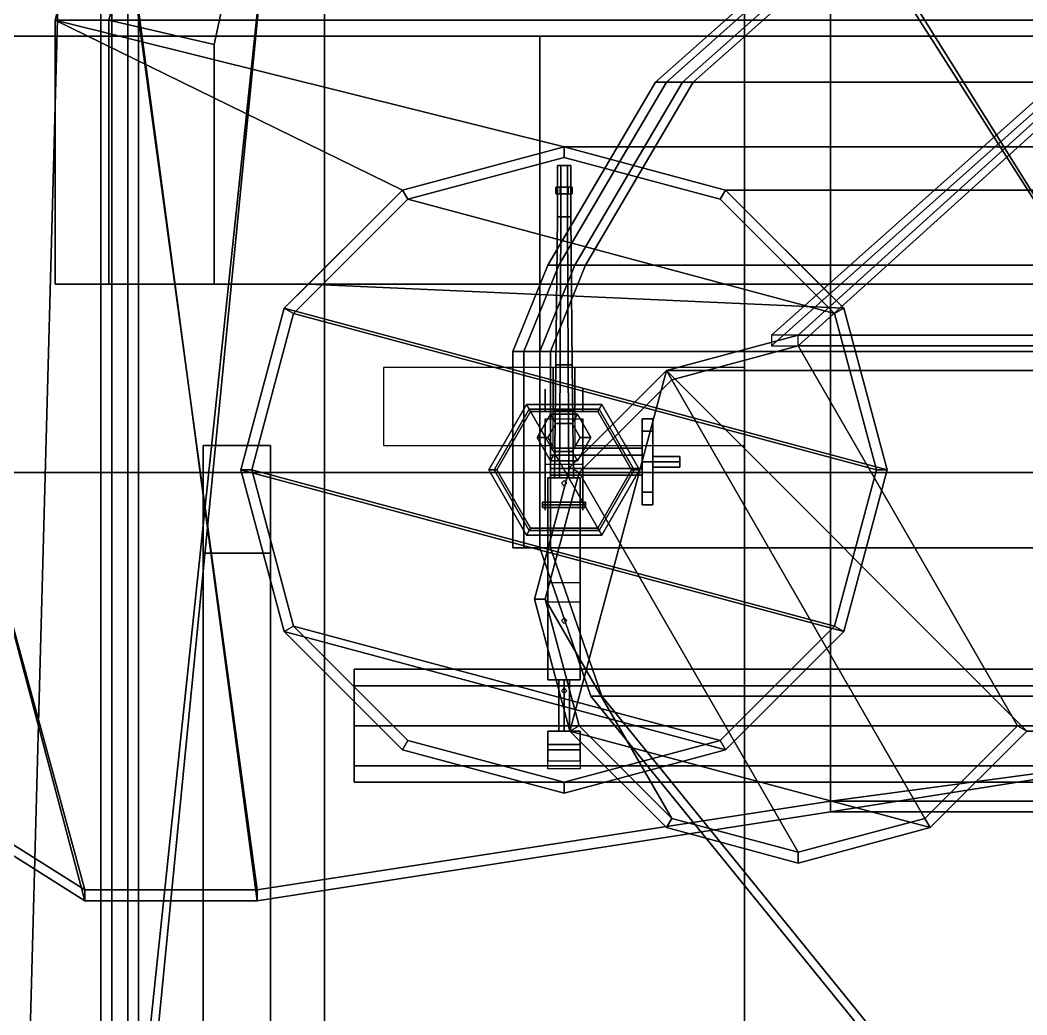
# Model space of a CAD drawing. Header units: millimetres. Extents: x -12 to 12, y -117 to 93.
# Drawn here: x -6.52 to -2.781, y 20.696 to 24.39 of the extents above; entities that cross this region are included whole.
import ezdxf

# ---------------------------------------------------------------- set-up
doc = ezdxf.new("R2010")
doc.units = ezdxf.units.MM
doc.header["$MEASUREMENT"] = 0
for name, color, linetype in [('barrel', 1, 'Continuous'), ('sleeve', 5, 'Continuous'), ('supersctucture', 3, 'Continuous'), ('turret', 2, 'Continuous')]:
    doc.layers.add(name, color=color, linetype=linetype)

msp = doc.modelspace()

# ---------------------------------------------------------------- linework, layer by layer
for points in [[(-7.68, 28.89, -6.31), (-6.26, 28.89, -6.94), (-6.5, 19.99, -6.98), (-8.11, 19.99, -6.31)], [(-6.26, 28.89, -6.94), (-5.39, 28.89, -7.08), (-5.39, 19.99, -7.11), (-6.5, 19.99, -6.98)], [(0, 19.99, -7.11), (-5.39, 19.99, -7.11), (-5.39, 28.89, -7.08), (0, 28.89, -7.11)], [(-3.63, 23.22, 19.67), (-3.73, 23.22, 20.05), (-0.54, 26.06, 20.05), (-0.49, 26.06, 19.67)], [(-0.53, 26.03, 20.05), (-0.54, 26.06, 20.05), (-3.73, 23.22, 20.05), (-3.73, 23.18, 20.05)], [(-3.63, 23.22, 18.67), (-3.63, 23.22, 19.67), (-0.49, 26.06, 19.67), (-0.49, 26.06, 18.67)], [(3.63, 23.22, 18.67), (-3.63, 23.22, 18.67), (-0.49, 26.06, 18.67), (0.49, 26.06, 18.67)], [(-0.48, 26.03, 19.67), (-0.53, 26.03, 20.05), (-3.73, 23.18, 20.05), (-3.63, 23.18, 19.67)], [(-0.48, 26.03, 18.77), (-0.48, 26.03, 19.67), (-3.63, 23.18, 19.67), (-3.63, 23.18, 18.77)], [(0.48, 26.03, 18.77), (-0.48, 26.03, 18.77), (-3.63, 23.18, 18.77), (3.63, 23.18, 18.77)], [(-5.51, 25.65, 15.55), (-5.8, 24.3, 15.55), (-6.19, 24.39, 15.55), (-5.9756, 25.19, 15.55)], [(-6.12, 19.86, 13.21), (-5.51, 25.65, 13.21), (5.51, 25.65, 13.21), (6.12, 19.86, 13.21)], [(-6.01, 25.44, 13.21), (-5.51, 25.65, 13.21), (-6.12, 19.86, 13.21), (-6.12, 25.26, 13.21)], [(-5.51, 25.65, 15.55), (-5.51, 25.65, 13.31), (-5.8, 24.3, 13.31), (-5.8, 24.3, 15.55)], [(5.5195, 25.606, 13.31), (-5.5195, 25.606, 13.31), (-6.08, 19.9, 13.31), (6.08, 19.9, 13.31)], [(-6.08, 19.9, 13.31), (-5.5195, 25.606, 13.31), (-5.98, 25.41, 13.31), (-6.08, 25.25, 13.31)], [(-6.18, 19.9, 14.59), (-6.18, 25.25, 14.59), (-6.22, 25.26, 14.59), (-6.22, 19.86, 14.59)], [(-6.22, 19.86, 14.59), (-6.22, 25.26, 14.59), (-6.12, 25.26, 14.16), (-6.12, 19.86, 14.16)], [(-6.08, 25.25, 14.16), (-6.18, 25.25, 14.59), (-6.18, 19.9, 14.59), (-6.08, 19.9, 14.16)], [(-6.12, 19.86, 14.16), (-6.12, 25.26, 14.16), (-6.12, 25.26, 13.21), (-6.12, 19.86, 13.21)], [(-6.08, 25.25, 13.31), (-6.08, 25.25, 14.16), (-6.08, 19.9, 14.16), (-6.08, 19.9, 13.31)], [(-6.39, 24.39, 16), (-6.39, 24.39, 16.49), (-6.18, 25.19, 16.49), (-6.18, 25.19, 16)], [(6.18, 25.19, 16.49), (-6.18, 25.19, 16.49), (-6.39, 24.39, 16.49), (6.39, 24.39, 16.49)], [(-6.19, 24.39, 16), (-6.39, 24.39, 16), (-6.18, 25.19, 16), (-5.98, 25.19, 16)], [(-6.19, 24.39, 15.65), (-6.19, 24.39, 16), (-5.98, 25.19, 16), (-5.98, 25.19, 15.65)], [(-7.13, 24.32, 10.82), (-6.15, 24.95, 10.82), (-5.64, 21.12, 10.82), (-6.28, 21.12, 10.82)], [(-7.13, 24.32, 11.9), (-6.15, 24.95, 11.9), (-6.15, 24.95, 10.82), (-7.13, 24.32, 10.82)], [(-7.13, 24.28, 11.9), (-6.15, 24.91, 11.9), (-6.15, 24.95, 11.9), (-7.13, 24.32, 11.9)], [(-6.15, 24.95, 10.82), (-3.51, 24.95, 10.82), (-3.51, 21.45, 10.82), (-5.64, 21.12, 10.82)], [(-3.51, 24.95, 10.82), (-1.08, 24.6606, 10.82), (-1.8706, 23.87, 10.82), (-3.51, 24.95, 10.82)], [(-3.51, 24.95, 10.82), (-1.8706, 23.87, 10.82), (-2.16, 22.79, 10.82), (-3.51, 24.95, 10.82)], [(-3.51, 24.95, 10.82), (-2.16, 22.79, 10.82), (-1.8706, 21.71, 10.82), (-3.51, 21.45, 10.82)], [(-5.64, 21.16, 10.92), (-6.15, 24.91, 10.92), (-7.13, 24.28, 10.92), (-6.28, 21.16, 10.92)], [(-6.15, 24.91, 10.92), (-6.15, 24.91, 11.9), (-7.13, 24.28, 11.9), (-7.13, 24.28, 10.92)], [(-3.51, 21.49, 10.92), (-3.51, 24.91, 10.92), (-6.15, 24.91, 10.92), (-5.64, 21.16, 10.92)], [(-1.8706, 23.87, 10.92), (-1.08, 24.6606, 10.92), (-3.51, 24.91, 10.92)], [(-2.16, 22.79, 10.92), (-1.8706, 23.87, 10.92), (-3.51, 24.91, 10.92)], [(-1.8706, 21.71, 10.92), (-2.16, 22.79, 10.92), (-3.51, 24.91, 10.92), (-3.51, 21.49, 10.92)], [(-4.06, 24.16, 23.18), (-4.16, 24.16, 23.41), (-3.8, 24.48, 23.41), (-3.7, 24.48, 23.18)], [(-3.76, 24.48, 23.41), (-3.8, 24.48, 23.41), (-4.16, 24.16, 23.41), (-4.12, 24.16, 23.41)], [(-3.66, 24.48, 23.18), (-3.76, 24.48, 23.41), (-4.12, 24.16, 23.41), (-4.02, 24.16, 23.18)], [(-3.7, 24.48, 22.08), (3.7, 24.48, 22.08), (4.06, 24.16, 22.08), (-4.06, 24.16, 22.08)], [(-4.06, 24.16, 22.08), (-4.06, 24.16, 23.18), (-3.7, 24.48, 23.18), (-3.7, 24.48, 22.08)], [(4.02, 24.16, 22.18), (3.66, 24.48, 22.18), (-3.66, 24.48, 22.18), (-4.02, 24.16, 22.18)], [(-3.66, 24.48, 22.18), (-3.66, 24.48, 23.18), (-4.02, 24.16, 23.18), (-4.02, 24.16, 22.18)], [(-6.39, 23.41, 16), (-6.39, 23.41, 16.49), (-6.39, 24.39, 16.49), (-6.39, 24.39, 16)], [(-6.19, 23.41, 16), (-6.39, 23.41, 16), (-6.39, 24.39, 16), (-6.19, 24.39, 16)], [(6.39, 24.39, 16.49), (-6.39, 24.39, 16.49), (-4.5, 23.92, 16.49), (4.5, 23.92, 16.49)], [(-6.39, 23.41, 16.49), (-5.4492, 23.41, 16.49), (-5.1, 23.7592, 16.49), (-6.39, 24.39, 16.49)], [(-6.39, 24.39, 16.49), (-5.1, 23.7592, 16.49), (-4.5, 23.92, 16.49), (-6.39, 24.39, 16.49)], [(-6.19, 23.41, 15.55), (-6.19, 23.41, 16), (-6.19, 24.39, 16), (-6.19, 24.39, 15.55)], [(-5.8, 23.41, 15.55), (-6.19, 23.41, 15.55), (-6.19, 24.39, 15.55), (-5.8, 24.3, 15.55)], [(-7.78, 23.48, 10.82), (-7.13, 24.32, 10.82), (-6.28, 21.12, 10.82), (-7.2, 21.7, 10.82)], [(-7.1, 24.33, 10.82), (-4.59, 24.33, 9.71), (-4.59, 22.71, 9.71), (-7.1, 22.71, 10.82)], [(-1.41, 24.33, 10.82), (-1.41, 24.33, 9.71), (-4.59, 24.33, 9.71), (-7.1, 24.33, 10.82)], [(-4.59, 22.71, 9.71), (-4.59, 24.33, 9.71), (-1.41, 24.33, 9.71), (-2.13, 22.71, 9.71)], [(-6.28, 21.16, 10.92), (-7.13, 24.28, 10.92), (-7.74, 23.48, 10.92), (-7.2, 21.74, 10.92)], [(-5.8, 24.3, 13.31), (-5.8, 23.41, 13.31), (-5.8, 23.41, 15.55), (-5.8, 24.3, 15.55)], [(-4.46, 23.48, 23.18), (-4.56, 23.48, 23.41), (-4.16, 24.16, 23.41), (-4.06, 24.16, 23.18)], [(-4.12, 24.16, 23.41), (-4.16, 24.16, 23.41), (-4.56, 23.48, 23.41), (-4.52, 23.48, 23.41)], [(-4.02, 24.16, 23.18), (-4.12, 24.16, 23.41), (-4.52, 23.48, 23.41), (-4.42, 23.48, 23.18)], [(-4.06, 24.16, 22.08), (4.06, 24.16, 22.08), (4.46, 23.48, 22.08), (-4.46, 23.48, 22.08)], [(-4.46, 23.48, 22.08), (-4.46, 23.48, 23.18), (-4.06, 24.16, 23.18), (-4.06, 24.16, 22.08)], [(4.42, 23.48, 22.18), (4.02, 24.16, 22.18), (-4.02, 24.16, 22.18), (-4.42, 23.48, 22.18)], [(-4.02, 24.16, 22.18), (-4.02, 24.16, 23.18), (-4.42, 23.48, 23.18), (-4.42, 23.48, 22.18)], [(-4.5, 23.92, 16.49), (-5.1, 23.7592, 16.49), (-5.1, 23.7592, 16.66), (-4.5, 23.92, 16.66)], [(-4.5, 23.92, 16.66), (-5.1, 23.7592, 16.66), (-5.08, 23.7246, 16.66), (-4.5, 23.88, 16.66)], [(-3.9, 23.7592, 16.49), (-4.5, 23.92, 16.49), (-4.5, 23.92, 16.66), (-3.9, 23.7592, 16.66)], [(-3.9, 23.7592, 16.66), (-4.5, 23.92, 16.66), (-4.5, 23.88, 16.66), (-3.92, 23.7246, 16.66)], [(4.5, 23.92, 16.49), (-4.5, 23.92, 16.49), (-3.9, 23.7592, 16.49), (3.9, 23.7592, 16.49)], [(-5.08, 23.7246, 15.86), (-4.5, 23.88, 15.86), (-4.5, 23.88, 16.66), (-5.08, 23.7246, 16.66)], [(-5.08, 23.7246, 15.86), (-3.4954, 23.3, 15.86), (-3.92, 23.7246, 15.86), (-4.5, 23.88, 15.86)], [(-4.5, 23.88, 15.86), (-3.92, 23.7246, 15.86), (-3.92, 23.7246, 16.66), (-4.5, 23.88, 16.66)], [(-5.1, 23.7592, 16.49), (-5.5392, 23.32, 16.49), (-5.5392, 23.32, 16.66), (-5.1, 23.7592, 16.66)], [(-5.1, 23.7592, 16.66), (-5.5392, 23.32, 16.66), (-5.5046, 23.3, 16.66), (-5.08, 23.7246, 16.66)], [(-3.4608, 23.32, 16.66), (-3.9, 23.7592, 16.66), (-3.92, 23.7246, 16.66), (-3.4954, 23.3, 16.66)], [(-3.4608, 23.32, 16.49), (-3.9, 23.7592, 16.49), (-3.9, 23.7592, 16.66), (-3.4608, 23.32, 16.66)], [(3.9, 23.7592, 16.49), (-3.9, 23.7592, 16.49), (-3.5508, 23.41, 16.49), (3.5508, 23.41, 16.49)], [(-5.5046, 23.3, 15.86), (-5.08, 23.7246, 15.86), (-5.08, 23.7246, 16.66), (-5.5046, 23.3, 16.66)], [(-5.5046, 23.3, 15.86), (-3.34, 22.72, 15.86), (-3.4954, 23.3, 15.86), (-5.08, 23.7246, 15.86)], [(-3.92, 23.7246, 15.86), (-3.4954, 23.3, 15.86), (-3.4954, 23.3, 16.66), (-3.92, 23.7246, 16.66)], [(-4.59, 23.16, 23.18), (-4.69, 23.16, 23.41), (-4.56, 23.48, 23.41), (-4.46, 23.48, 23.18)], [(-4.52, 23.48, 23.41), (-4.56, 23.48, 23.41), (-4.69, 23.16, 23.41), (-4.65, 23.16, 23.41)], [(-4.42, 23.48, 23.18), (-4.52, 23.48, 23.41), (-4.65, 23.16, 23.41), (-4.55, 23.16, 23.18)], [(-4.46, 23.48, 22.08), (4.46, 23.48, 22.08), (4.59, 23.16, 22.08), (-4.59, 23.16, 22.08)], [(-4.59, 23.16, 22.08), (-4.59, 23.16, 23.18), (-4.46, 23.48, 23.18), (-4.46, 23.48, 22.08)], [(4.55, 23.16, 22.18), (4.42, 23.48, 22.18), (-4.42, 23.48, 22.18), (-4.55, 23.16, 22.18)], [(-4.42, 23.48, 22.18), (-4.42, 23.48, 23.18), (-4.55, 23.16, 23.18), (-4.55, 23.16, 22.18)], [(-5.4492, 23.41, 16.49), (-6.39, 23.41, 16.49), (-6.39, 23.41, 16), (-5.4492, 23.41, 16)], [(-6.19, 23.41, 15.55), (-5.4492, 23.41, 15.55), (-5.4492, 23.41, 16), (-6.19, 23.41, 16)], [(-5.8, 23.41, 15.55), (-5.8, 23.41, 13.31), (5.8, 23.41, 13.31), (5.8, 23.41, 15.55)], [(-5.4492, 23.41, 15.76), (-3.4608, 23.32, 15.76), (-3.3, 22.72, 15.76), (-5.5392, 23.32, 15.76)], [(-5.4492, 23.41, 15.55), (5.4492, 23.41, 15.55), (5.4492, 23.41, 15.76), (-5.4492, 23.41, 15.76)], [(-5.4492, 23.41, 15.76), (-3.5508, 23.41, 15.76), (-3.4608, 23.32, 15.76), (-5.4492, 23.41, 15.76)], [(3.5508, 23.41, 16.49), (-3.5508, 23.41, 16.49), (-3.5508, 23.41, 15.76), (3.5508, 23.41, 15.76)], [(-5.5392, 23.32, 15.76), (-5.7, 22.72, 15.76), (-5.7, 22.72, 16.66), (-5.5392, 23.32, 16.66)], [(-5.5392, 23.32, 16.66), (-5.7, 22.72, 16.66), (-5.66, 22.72, 16.66), (-5.5046, 23.3, 16.66)], [(-5.5392, 23.32, 15.76), (-3.3, 22.72, 15.76), (-3.4608, 22.12, 15.76), (-5.7, 22.72, 15.76)], [(-5.66, 22.72, 15.86), (-5.5046, 23.3, 15.86), (-5.5046, 23.3, 16.66), (-5.66, 22.72, 16.66)], [(-5.66, 22.72, 15.86), (-3.4954, 22.14, 15.86), (-3.34, 22.72, 15.86), (-5.5046, 23.3, 15.86)], [(-3.3, 22.72, 16.66), (-3.4608, 23.32, 16.66), (-3.4954, 23.3, 16.66), (-3.34, 22.72, 16.66)], [(-3.4954, 23.3, 15.86), (-3.34, 22.72, 15.86), (-3.34, 22.72, 16.66), (-3.4954, 23.3, 16.66)], [(-3.3, 22.72, 15.76), (-3.4608, 23.32, 15.76), (-3.4608, 23.32, 16.66), (-3.3, 22.72, 16.66)], [(-3.63, 23.22, 18.67), (-4.12, 23.0887, 18.67), (-4.12, 23.0887, 19.67), (-3.63, 23.22, 19.67)], [(-3.63, 23.22, 19.67), (-4.12, 23.0887, 19.67), (-4.1, 23.0541, 19.67), (-3.63, 23.18, 19.67)], [(-3.63, 23.22, 18.67), (-4.12, 23.0887, 18.67), (-4.12, 23.0887, 19.67), (-3.63, 23.22, 19.67)], [(4.12, 23.0887, 18.67), (-4.12, 23.0887, 18.67), (-3.63, 23.22, 18.67), (3.63, 23.22, 18.67)], [(-4.1, 23.0541, 18.77), (-3.63, 23.18, 18.77), (-3.63, 23.18, 19.67), (-4.1, 23.0541, 19.67)], [(-4.1, 23.0541, 18.77), (-3.63, 23.18, 18.77), (-3.63, 23.18, 19.67), (-4.1, 23.0541, 19.67)], [(-3.16, 21.4259, 18.77), (-2.8159, 21.77, 18.77), (-3.63, 23.18, 18.77), (-4.1, 23.0541, 18.77)], [(3.63, 23.18, 18.77), (-3.63, 23.18, 18.77), (-2.8159, 21.77, 18.77), (2.8159, 21.77, 18.77)], [(-4.65, 23.16, 23.41), (-4.69, 23.16, 23.41), (-4.69, 22.43, 23.41), (-4.65, 22.43, 23.41)], [(-4.59, 22.43, 23.18), (-4.69, 22.43, 23.41), (-4.69, 23.16, 23.41), (-4.59, 23.16, 23.18)], [(-4.55, 23.16, 23.18), (-4.65, 23.16, 23.41), (-4.65, 22.43, 23.41), (-4.55, 22.43, 23.18)], [(-4.59, 23.16, 22.08), (4.59, 23.16, 22.08), (4.59, 22.43, 22.08), (-4.59, 22.43, 22.08)], [(-4.59, 22.43, 22.08), (-4.59, 22.43, 23.18), (-4.59, 23.16, 23.18), (-4.59, 23.16, 22.08)], [(4.55, 22.43, 22.18), (4.55, 23.16, 22.18), (-4.55, 23.16, 22.18), (-4.55, 22.43, 22.18)], [(-4.55, 23.16, 22.18), (-4.55, 23.16, 23.18), (-4.55, 22.43, 23.18), (-4.55, 22.43, 22.18)], [(-4.12, 23.0887, 18.67), (-4.4787, 21.75, 18.67), (-4.61, 22.24, 18.67), (-4.4787, 22.73, 18.67)], [(-4.12, 23.0887, 18.67), (-4.4787, 21.75, 18.67), (-4.61, 22.24, 18.67), (-4.4787, 22.73, 18.67)], [(-4.12, 23.0887, 18.67), (-4.4787, 22.73, 18.67), (-4.4787, 22.73, 19.67), (-4.12, 23.0887, 19.67)], [(-4.12, 23.0887, 19.67), (-4.4787, 22.73, 19.67), (-4.4441, 22.71, 19.67), (-4.1, 23.0541, 19.67)], [(-4.12, 23.0887, 18.67), (-4.4787, 22.73, 18.67), (-4.4787, 22.73, 19.67), (-4.12, 23.0887, 19.67)], [(-4.12, 23.0887, 18.67), (-2.7813, 21.75, 18.67), (-3.14, 21.3913, 18.67), (-4.4787, 21.75, 18.67)], [(-4.12, 23.0887, 18.67), (-2.7813, 21.75, 18.67), (-3.14, 21.3913, 18.67), (-4.4787, 21.75, 18.67)], [(2.7813, 21.75, 18.67), (-2.7813, 21.75, 18.67), (-4.12, 23.0887, 18.67), (4.12, 23.0887, 18.67)], [(-4.4441, 22.71, 18.77), (-4.1, 23.0541, 18.77), (-4.1, 23.0541, 19.67), (-4.4441, 22.71, 19.67)], [(-4.4441, 22.71, 18.77), (-4.1, 23.0541, 18.77), (-4.1, 23.0541, 19.67), (-4.4441, 22.71, 19.67)], [(-4.1, 23.0541, 18.77), (-4.4441, 22.71, 18.77), (-3.63, 21.3, 18.77), (-3.16, 21.4259, 18.77)], [(-4.64, 22.9625, 15.86), (-4.78, 22.72, 15.86), (-4.78, 22.72, 15.91), (-4.64, 22.9625, 15.91)], [(-4.75, 22.72, 15.94), (-4.625, 22.9365, 15.94), (-4.64, 22.9625, 15.91), (-4.78, 22.72, 15.91)], [(-4.36, 22.9625, 15.86), (-4.64, 22.9625, 15.86), (-4.64, 22.9625, 15.91), (-4.36, 22.9625, 15.91)], [(-4.625, 22.9365, 15.94), (-4.375, 22.9365, 15.94), (-4.36, 22.9625, 15.91), (-4.64, 22.9625, 15.91)], [(-4.375, 22.9365, 15.94), (-4.25, 22.72, 15.94), (-4.22, 22.72, 15.91), (-4.36, 22.9625, 15.91)], [(-4.22, 22.72, 15.86), (-4.36, 22.9625, 15.86), (-4.36, 22.9625, 15.91), (-4.22, 22.72, 15.91)], [(-4.625, 22.9365, 15.94), (-4.75, 22.72, 15.94), (-4.75, 22.72, 16.55), (-4.625, 22.9365, 16.55)], [(-4.375, 22.9365, 15.94), (-4.625, 22.9365, 15.94), (-4.625, 22.9365, 16.55), (-4.375, 22.9365, 16.55)], [(-4.25, 22.72, 15.94), (-4.375, 22.9365, 15.94), (-4.375, 22.9365, 16.55), (-4.25, 22.72, 16.55)], [(-7.1, 22.71, 10.82), (-4.59, 22.71, 9.71), (-2.13, 22.71, 9.71), (-2.13, 22.71, 10.82)], [(-5.7, 22.72, 15.76), (-5.5392, 22.12, 15.76), (-5.5392, 22.12, 16.66), (-5.7, 22.72, 16.66)], [(-5.7, 22.72, 16.66), (-5.5392, 22.12, 16.66), (-5.5046, 22.14, 16.66), (-5.66, 22.72, 16.66)], [(-5.7, 22.72, 15.76), (-3.4608, 22.12, 15.76), (-3.9, 21.6808, 15.76), (-5.5392, 22.12, 15.76)], [(-5.5046, 22.14, 15.86), (-5.66, 22.72, 15.86), (-5.66, 22.72, 16.66), (-5.5046, 22.14, 16.66)], [(-5.5046, 22.14, 15.86), (-3.92, 21.7154, 15.86), (-3.4954, 22.14, 15.86), (-5.66, 22.72, 15.86)], [(-4.78, 22.72, 15.86), (-4.64, 22.4775, 15.86), (-4.64, 22.4775, 15.91), (-4.78, 22.72, 15.91)], [(-4.625, 22.5035, 15.94), (-4.75, 22.72, 15.94), (-4.78, 22.72, 15.91), (-4.64, 22.4775, 15.91)], [(-4.75, 22.72, 15.94), (-4.625, 22.5035, 15.94), (-4.625, 22.5035, 16.55), (-4.75, 22.72, 16.55)], [(-4.4787, 22.73, 18.67), (-4.61, 22.24, 18.67), (-4.61, 22.24, 19.67), (-4.4787, 22.73, 19.67)], [(-4.4787, 22.73, 19.67), (-4.61, 22.24, 19.67), (-4.57, 22.24, 19.67), (-4.4441, 22.71, 19.67)], [(-4.4787, 22.73, 18.67), (-4.61, 22.24, 18.67), (-4.61, 22.24, 19.67), (-4.4787, 22.73, 19.67)], [(-4.57, 22.24, 18.77), (-4.4441, 22.71, 18.77), (-4.4441, 22.71, 19.67), (-4.57, 22.24, 19.67)], [(-4.57, 22.24, 18.77), (-4.4441, 22.71, 18.77), (-4.4441, 22.71, 19.67), (-4.57, 22.24, 19.67)], [(-4.4441, 22.71, 18.77), (-4.57, 22.24, 18.77), (-4.1, 21.4259, 18.77), (-3.63, 21.3, 18.77)], [(-4.25, 22.72, 15.94), (-4.375, 22.5035, 15.94), (-4.36, 22.4775, 15.91), (-4.22, 22.72, 15.91)], [(-4.375, 22.5035, 15.94), (-4.25, 22.72, 15.94), (-4.25, 22.72, 16.55), (-4.375, 22.5035, 16.55)], [(-4.36, 22.4775, 15.86), (-4.22, 22.72, 15.86), (-4.22, 22.72, 15.91), (-4.36, 22.4775, 15.91)], [(-3.34, 22.72, 15.86), (-3.4954, 22.14, 15.86), (-3.4954, 22.14, 16.66), (-3.34, 22.72, 16.66)], [(-3.4608, 22.12, 16.66), (-3.3, 22.72, 16.66), (-3.34, 22.72, 16.66), (-3.4954, 22.14, 16.66)], [(-3.4608, 22.12, 15.76), (-3.3, 22.72, 15.76), (-3.3, 22.72, 16.66), (-3.4608, 22.12, 16.66)], [(-4.375, 22.5035, 15.94), (-4.625, 22.5035, 15.94), (-4.64, 22.4775, 15.91), (-4.36, 22.4775, 15.91)], [(-4.64, 22.4775, 15.86), (-4.36, 22.4775, 15.86), (-4.36, 22.4775, 15.91), (-4.64, 22.4775, 15.91)], [(-4.625, 22.5035, 15.94), (-4.375, 22.5035, 15.94), (-4.375, 22.5035, 16.55), (-4.625, 22.5035, 16.55)], [(-4.65, 22.43, 23.41), (-4.69, 22.43, 23.41), (-4.59, 22.43, 23.18), (-4.55, 22.43, 23.18)], [(-4.59, 22.43, 22.08), (4.59, 22.43, 22.08), (4.4, 21.88, 22.08), (-4.4, 21.88, 22.08)], [(-4.4, 21.88, 22.08), (-4.4, 21.88, 23.18), (-4.59, 22.43, 23.18), (-4.59, 22.43, 22.08)], [(-4.55, 22.43, 23.18), (-4.59, 22.43, 23.18), (-4.4, 21.88, 23.18), (-4.36, 21.88, 23.18)], [(4.36, 21.88, 22.18), (4.55, 22.43, 22.18), (-4.55, 22.43, 22.18), (-4.36, 21.88, 22.18)], [(-4.55, 22.43, 22.18), (-4.55, 22.43, 23.18), (-4.36, 21.88, 23.18), (-4.36, 21.88, 22.18)], [(-4.61, 22.24, 18.67), (-4.4787, 21.75, 18.67), (-4.4787, 21.75, 19.67), (-4.61, 22.24, 19.67)], [(-4.61, 22.24, 19.67), (-4.4787, 21.75, 19.67), (-4.4441, 21.77, 19.67), (-4.57, 22.24, 19.67)], [(-4.61, 22.24, 18.67), (-4.4787, 21.75, 18.67), (-4.4787, 21.75, 19.67), (-4.61, 22.24, 19.67)], [(-4.4441, 21.77, 18.77), (-4.57, 22.24, 18.77), (-4.57, 22.24, 19.67), (-4.4441, 21.77, 19.67)], [(-4.4441, 21.77, 18.77), (-4.57, 22.24, 18.77), (-4.57, 22.24, 19.67), (-4.4441, 21.77, 19.67)], [(-4.57, 22.24, 18.77), (-4.4441, 21.77, 18.77), (-4.4441, 21.77, 18.77), (-4.1, 21.4259, 18.77)], [(-5.5392, 22.12, 16.66), (-5.1, 21.6808, 16.66), (-5.08, 21.7154, 16.66), (-5.5046, 22.14, 16.66)], [(-5.08, 21.7154, 15.86), (-5.5046, 22.14, 15.86), (-5.5046, 22.14, 16.66), (-5.08, 21.7154, 16.66)], [(-5.08, 21.7154, 15.86), (-4.5, 21.56, 15.86), (-3.92, 21.7154, 15.86), (-5.5046, 22.14, 15.86)], [(-3.4954, 22.14, 15.86), (-3.92, 21.7154, 15.86), (-3.92, 21.7154, 16.66), (-3.4954, 22.14, 16.66)], [(-3.9, 21.6808, 16.66), (-3.4608, 22.12, 16.66), (-3.4954, 22.14, 16.66), (-3.92, 21.7154, 16.66)], [(-5.5392, 22.12, 15.76), (-5.1, 21.6808, 15.76), (-5.1, 21.6808, 16.66), (-5.5392, 22.12, 16.66)], [(-5.5392, 22.12, 15.76), (-3.9, 21.6808, 15.76), (-4.5, 21.52, 15.76), (-5.1, 21.6808, 15.76)], [(-3.9, 21.6808, 15.76), (-3.4608, 22.12, 15.76), (-3.4608, 22.12, 16.66), (-3.9, 21.6808, 16.66)], [(-1.92, 21.9185, 28.2285), (-1.92, 21.98, 28.08), (-5.28, 21.98, 28.08), (-5.28, 21.9185, 28.2285)], [(-1.92, 21.98, 28.08), (-1.92, 21.9185, 27.9315), (-5.28, 21.9185, 27.9315), (-5.28, 21.98, 28.08)], [(-5.28, 21.98, 28.08), (-5.28, 21.6215, 28.2285), (-5.28, 21.77, 28.29), (-5.28, 21.9185, 28.2285)], [(-5.28, 21.9185, 27.9315), (-5.28, 21.56, 28.08), (-5.28, 21.6215, 28.2285), (-5.28, 21.98, 28.08)], [(-1.92, 21.77, 28.29), (-1.92, 21.9185, 28.2285), (-5.28, 21.9185, 28.2285), (-5.28, 21.77, 28.29)], [(-1.92, 21.9185, 27.9315), (-1.92, 21.77, 27.87), (-5.28, 21.77, 27.87), (-5.28, 21.9185, 27.9315)], [(-5.28, 21.77, 27.87), (-5.28, 21.6215, 27.9315), (-5.28, 21.56, 28.08), (-5.28, 21.9185, 27.9315)], [(-4.4, 21.88, 22.08), (4.4, 21.88, 22.08), (1.99, 18.91, 22.08), (-1.99, 18.91, 22.08)], [(-1.99, 18.91, 22.08), (-1.99, 18.91, 23.18), (-4.4, 21.88, 23.18), (-4.4, 21.88, 22.08)], [(-4.36, 21.88, 23.18), (-4.4, 21.88, 23.18), (-1.99, 18.91, 23.18), (-1.9888, 18.9578, 23.18)], [(1.9888, 18.9578, 22.18), (4.36, 21.88, 22.18), (-4.36, 21.88, 22.18), (-1.9888, 18.9578, 22.18)], [(-4.36, 21.88, 22.18), (-4.36, 21.88, 23.18), (-1.9888, 18.9578, 23.18), (-1.9888, 18.9578, 22.18)], [(-1.92, 21.6215, 28.2285), (-1.92, 21.77, 28.29), (-5.28, 21.77, 28.29), (-5.28, 21.6215, 28.2285)], [(-1.92, 21.77, 27.87), (-1.92, 21.6215, 27.9315), (-5.28, 21.6215, 27.9315), (-5.28, 21.77, 27.87)], [(-4.4787, 21.75, 19.67), (-4.12, 21.3913, 19.67), (-4.1, 21.4259, 19.67), (-4.4441, 21.77, 19.67)], [(-4.1, 21.4259, 18.77), (-4.4441, 21.77, 18.77), (-4.4441, 21.77, 19.67), (-4.1, 21.4259, 19.67)], [(-4.1, 21.4259, 18.77), (-4.4441, 21.77, 18.77), (-4.4441, 21.77, 19.67), (-4.1, 21.4259, 19.67)], [(-2.8159, 21.77, 18.77), (-3.16, 21.4259, 18.77), (-3.16, 21.4259, 19.67), (-2.8159, 21.77, 19.67)], [(-3.14, 21.3913, 19.67), (-2.7813, 21.75, 19.67), (-2.8159, 21.77, 19.67), (-3.16, 21.4259, 19.67)], [(-2.8159, 21.77, 18.77), (-3.16, 21.4259, 18.77), (-3.16, 21.4259, 19.67), (-2.8159, 21.77, 19.67)], [(2.8159, 21.77, 18.77), (-2.8159, 21.77, 18.77), (-2.8159, 21.77, 19.67), (2.8159, 21.77, 19.67)], [(2.8159, 21.77, 18.77), (-2.8159, 21.77, 18.77), (-2.8159, 21.77, 19.67), (2.8159, 21.77, 19.67)], [(2.8159, 21.77, 19.67), (-2.8159, 21.77, 19.67), (-2.7813, 21.75, 19.67), (2.7813, 21.75, 19.67)], [(-7.2, 21.74, 10.92), (-7.2, 21.74, 11.9), (-6.28, 21.16, 11.9), (-6.28, 21.16, 10.92)], [(-6.28, 21.16, 11.9), (-7.2, 21.74, 11.9), (-7.2, 21.7, 11.9), (-6.28, 21.12, 11.9)], [(-4.4787, 21.75, 18.67), (-4.12, 21.3913, 18.67), (-4.12, 21.3913, 19.67), (-4.4787, 21.75, 19.67)], [(-4.4787, 21.75, 18.67), (-4.12, 21.3913, 18.67), (-4.12, 21.3913, 19.67), (-4.4787, 21.75, 19.67)], [(-4.4787, 21.75, 18.67), (-3.14, 21.3913, 18.67), (-3.63, 21.26, 18.67), (-4.12, 21.3913, 18.67)], [(-4.4787, 21.75, 18.67), (-3.14, 21.3913, 18.67), (-3.63, 21.26, 18.67), (-4.12, 21.3913, 18.67)], [(-3.14, 21.3913, 18.67), (-2.7813, 21.75, 18.67), (-2.7813, 21.75, 19.67), (-3.14, 21.3913, 19.67)], [(-3.14, 21.3913, 18.67), (-2.7813, 21.75, 18.67), (-2.7813, 21.75, 19.67), (-3.14, 21.3913, 19.67)], [(-6.28, 21.12, 11.9), (-7.2, 21.7, 11.9), (-7.2, 21.7, 10.82), (-6.28, 21.12, 10.82)], [(-5.1, 21.6808, 16.66), (-4.5, 21.52, 16.66), (-4.5, 21.56, 16.66), (-5.08, 21.7154, 16.66)], [(-4.5, 21.56, 15.86), (-5.08, 21.7154, 15.86), (-5.08, 21.7154, 16.66), (-4.5, 21.56, 16.66)], [(-3.92, 21.7154, 15.86), (-4.5, 21.56, 15.86), (-4.5, 21.56, 16.66), (-3.92, 21.7154, 16.66)], [(-4.5, 21.52, 16.66), (-3.9, 21.6808, 16.66), (-3.92, 21.7154, 16.66), (-4.5, 21.56, 16.66)], [(-3.51, 21.45, 10.82), (-1.8706, 21.71, 10.82), (-1.6106, 21.45, 10.82), (-3.51, 21.45, 10.82)], [(-1.6506, 21.49, 10.92), (-1.8706, 21.71, 10.92), (-3.51, 21.49, 10.92)], [(-5.1, 21.6808, 15.76), (-4.5, 21.52, 15.76), (-4.5, 21.52, 16.66), (-5.1, 21.6808, 16.66)], [(-4.5, 21.52, 15.76), (-3.9, 21.6808, 15.76), (-3.9, 21.6808, 16.66), (-4.5, 21.52, 16.66)], [(-1.92, 21.56, 28.08), (-1.92, 21.6215, 28.2285), (-5.28, 21.6215, 28.2285), (-5.28, 21.56, 28.08)], [(-1.92, 21.6215, 27.9315), (-1.92, 21.56, 28.08), (-5.28, 21.56, 28.08), (-5.28, 21.6215, 27.9315)], [(-5.64, 21.16, 10.92), (-5.64, 21.16, 11.9), (-3.51, 21.49, 11.9), (-3.51, 21.49, 10.92)], [(-3.51, 21.49, 11.9), (-5.64, 21.16, 11.9), (-5.64, 21.12, 11.9), (-3.51, 21.45, 11.9)], [(-3.51, 21.49, 10.92), (-3.51, 21.49, 11.9), (-1.65, 21.49, 11.9), (-1.65, 21.49, 10.92)], [(-1.65, 21.49, 11.9), (-3.51, 21.49, 11.9), (-3.51, 21.45, 11.9), (-1.61, 21.45, 11.9)], [(-3.51, 21.45, 11.9), (-5.64, 21.12, 11.9), (-5.64, 21.12, 10.82), (-3.51, 21.45, 10.82)], [(-4.12, 21.3913, 19.67), (-3.63, 21.26, 19.67), (-3.63, 21.3, 19.67), (-4.1, 21.4259, 19.67)], [(-3.63, 21.3, 18.77), (-4.1, 21.4259, 18.77), (-4.1, 21.4259, 19.67), (-3.63, 21.3, 19.67)], [(-3.63, 21.3, 18.77), (-4.1, 21.4259, 18.77), (-4.1, 21.4259, 19.67), (-3.63, 21.3, 19.67)], [(-3.63, 21.26, 19.67), (-3.14, 21.3913, 19.67), (-3.16, 21.4259, 19.67), (-3.63, 21.3, 19.67)], [(-3.16, 21.4259, 18.77), (-3.63, 21.3, 18.77), (-3.63, 21.3, 19.67), (-3.16, 21.4259, 19.67)], [(-1.61, 21.45, 11.9), (-3.51, 21.45, 11.9), (-3.51, 21.45, 10.82), (-1.6106, 21.45, 10.82)], [(-4.12, 21.3913, 18.67), (-3.63, 21.26, 18.67), (-3.63, 21.26, 19.67), (-4.12, 21.3913, 19.67)], [(-4.12, 21.3913, 18.67), (-3.63, 21.26, 18.67), (-3.63, 21.26, 19.67), (-4.12, 21.3913, 19.67)], [(-3.63, 21.26, 18.67), (-3.14, 21.3913, 18.67), (-3.14, 21.3913, 19.67), (-3.63, 21.26, 19.67)], [(-6.28, 21.16, 10.92), (-6.28, 21.16, 11.9), (-5.64, 21.16, 11.9), (-5.64, 21.16, 10.92)], [(-5.64, 21.16, 11.9), (-6.28, 21.16, 11.9), (-6.28, 21.12, 11.9), (-5.64, 21.12, 11.9)], [(-5.64, 21.12, 11.9), (-6.28, 21.12, 11.9), (-6.28, 21.12, 10.82), (-5.64, 21.12, 10.82)]]:
    msp.add_3dface(points)
at = {"color": 2}
for points in [[(-5.4492, 23.41, 15.76), (-5.5392, 23.32, 15.76), (-5.5392, 23.32, 16.49), (-5.4492, 23.41, 16.49)], [(-3.4608, 23.32, 15.76), (-3.5508, 23.41, 15.76), (-3.5508, 23.41, 16.49), (-3.4608, 23.32, 16.49)]]:
    msp.add_3dface(points, dxfattribs=at)
at = {"layer": 'barrel'}
for points in [[(-4.5125, 23.85, 16.9417), (-4.525, 23.85, 16.92), (-4.525, 23.66, 16.92), (-4.5125, 23.66, 16.9417)], [(-4.525, 23.85, 16.92), (-4.5125, 23.85, 16.8983), (-4.5125, 23.66, 16.8983), (-4.525, 23.66, 16.92)], [(-4.475, 23.85, 16.92), (-4.525, 23.85, 16.92), (-4.5125, 23.85, 16.9417), (-4.4875, 23.85, 16.9417)], [(-4.4875, 23.85, 16.8983), (-4.5125, 23.85, 16.8983), (-4.525, 23.85, 16.92), (-4.475, 23.85, 16.92)], [(-4.4875, 23.85, 16.9417), (-4.5125, 23.85, 16.9417), (-4.5125, 23.66, 16.9417), (-4.4875, 23.66, 16.9417)], [(-4.5125, 23.85, 16.8983), (-4.4875, 23.85, 16.8983), (-4.4875, 23.66, 16.8983), (-4.5125, 23.66, 16.8983)], [(-4.475, 23.85, 16.92), (-4.4875, 23.85, 16.9417), (-4.4875, 23.66, 16.9417), (-4.475, 23.66, 16.92)], [(-4.4875, 23.85, 16.8983), (-4.475, 23.85, 16.92), (-4.475, 23.66, 16.92), (-4.4875, 23.66, 16.8983)], [(-4.515, 23.77, 16.946), (-4.53, 23.77, 16.92), (-4.53, 23.745, 16.92), (-4.515, 23.745, 16.946)], [(-4.53, 23.77, 16.92), (-4.515, 23.77, 16.894), (-4.515, 23.745, 16.894), (-4.53, 23.745, 16.92)], [(-4.485, 23.77, 16.894), (-4.515, 23.77, 16.894), (-4.53, 23.77, 16.92), (-4.47, 23.77, 16.92)], [(-4.47, 23.77, 16.92), (-4.53, 23.77, 16.92), (-4.515, 23.77, 16.946), (-4.485, 23.77, 16.946)], [(-4.485, 23.745, 16.946), (-4.515, 23.745, 16.946), (-4.53, 23.745, 16.92), (-4.47, 23.745, 16.92)], [(-4.47, 23.745, 16.92), (-4.53, 23.745, 16.92), (-4.515, 23.745, 16.894), (-4.485, 23.745, 16.894)], [(-4.485, 23.77, 16.946), (-4.515, 23.77, 16.946), (-4.515, 23.745, 16.946), (-4.485, 23.745, 16.946)], [(-4.515, 23.77, 16.894), (-4.485, 23.77, 16.894), (-4.485, 23.745, 16.894), (-4.515, 23.745, 16.894)], [(-4.47, 23.77, 16.92), (-4.485, 23.77, 16.946), (-4.485, 23.745, 16.946), (-4.47, 23.745, 16.92)], [(-4.485, 23.77, 16.894), (-4.47, 23.77, 16.92), (-4.47, 23.745, 16.92), (-4.485, 23.745, 16.894)], [(-4.515, 23.11, 16.894), (-4.53, 23.11, 16.92), (-4.525, 23.66, 16.92), (-4.5125, 23.66, 16.8983)], [(-4.53, 23.11, 16.92), (-4.515, 23.11, 16.946), (-4.5125, 23.66, 16.9417), (-4.525, 23.66, 16.92)], [(-4.485, 23.11, 16.894), (-4.515, 23.11, 16.894), (-4.5125, 23.66, 16.8983), (-4.4875, 23.66, 16.8983)], [(-4.515, 23.11, 16.946), (-4.485, 23.11, 16.946), (-4.4875, 23.66, 16.9417), (-4.5125, 23.66, 16.9417)], [(-4.47, 23.11, 16.92), (-4.485, 23.11, 16.894), (-4.4875, 23.66, 16.8983), (-4.475, 23.66, 16.92)], [(-4.485, 23.11, 16.946), (-4.47, 23.11, 16.92), (-4.475, 23.66, 16.92), (-4.4875, 23.66, 16.9417)], [(-4.515, 23.11, 16.946), (-4.53, 23.11, 16.92), (-4.535, 22.69, 16.92), (-4.5175, 22.69, 16.9503)], [(-4.53, 23.11, 16.92), (-4.515, 23.11, 16.894), (-4.5175, 22.69, 16.8897), (-4.535, 22.69, 16.92)], [(-4.485, 23.11, 16.946), (-4.515, 23.11, 16.946), (-4.5175, 22.69, 16.9503), (-4.4825, 22.69, 16.9503)], [(-4.515, 23.11, 16.894), (-4.485, 23.11, 16.894), (-4.4825, 22.69, 16.8897), (-4.5175, 22.69, 16.8897)], [(-4.47, 23.11, 16.92), (-4.485, 23.11, 16.946), (-4.4825, 22.69, 16.9503), (-4.465, 22.69, 16.92)], [(-4.485, 23.11, 16.894), (-4.47, 23.11, 16.92), (-4.465, 22.69, 16.92), (-4.4825, 22.69, 16.8897)]]:
    msp.add_3dface(points, dxfattribs=at)
at = {"layer": 'sleeve'}
for points in [[(-4.56, 22.69, 16.95), (-4.56, 22.6, 16.99), (-4.44, 22.6, 16.99), (-4.44, 22.69, 16.95)], [(-4.56, 22.69, 16.89), (-4.56, 22.6, 16.84), (-4.56, 22.6, 16.99), (-4.56, 22.69, 16.95)], [(-4.44, 22.69, 16.95), (-4.44, 22.69, 16.89), (-4.56, 22.69, 16.89), (-4.56, 22.69, 16.95)], [(-4.44, 22.69, 16.89), (-4.44, 22.6, 16.84), (-4.56, 22.6, 16.84), (-4.56, 22.69, 16.89)], [(-4.5, 22.68, 16.95), (-4.51, 22.67, 16.95), (-4.51, 22.67, 17.09), (-4.5, 22.68, 17.09)], [(-4.51, 22.67, 17.09), (-4.5, 22.66, 17.09), (-4.49, 22.67, 17.09), (-4.5, 22.68, 17.09)], [(-4.51, 22.67, 16.95), (-4.5, 22.66, 16.96), (-4.5, 22.66, 17.09), (-4.51, 22.67, 17.09)], [(-4.49, 22.67, 16.95), (-4.5, 22.68, 16.95), (-4.5, 22.68, 17.09), (-4.49, 22.67, 17.09)], [(-4.5, 22.66, 16.96), (-4.49, 22.67, 16.95), (-4.49, 22.67, 17.09), (-4.5, 22.66, 17.09)], [(-4.44, 22.6, 16.99), (-4.44, 22.6, 16.84), (-4.44, 22.69, 16.89), (-4.44, 22.69, 16.95)], [(-4.42, 22.59, 16.93), (-4.42, 22.6, 16.92), (-4.58, 22.6, 16.92), (-4.58, 22.59, 16.93)], [(-4.42, 22.6, 16.92), (-4.42, 22.59, 16.91), (-4.58, 22.59, 16.91), (-4.58, 22.6, 16.92)], [(-4.58, 22.58, 16.92), (-4.58, 22.59, 16.93), (-4.58, 22.6, 16.92), (-4.58, 22.59, 16.91)], [(-4.42, 22.58, 16.92), (-4.42, 22.59, 16.93), (-4.58, 22.59, 16.93), (-4.58, 22.58, 16.92)], [(-4.42, 22.59, 16.91), (-4.42, 22.58, 16.92), (-4.58, 22.58, 16.92), (-4.58, 22.59, 16.91)], [(-4.56, 22.6, 16.84), (-4.56, 21.94, 16.84), (-4.56, 21.94, 16.99), (-4.56, 22.6, 16.99)], [(-4.56, 22.6, 16.99), (-4.56, 21.94, 16.99), (-4.44, 21.94, 16.99), (-4.44, 22.6, 16.99)], [(-4.44, 22.6, 16.84), (-4.44, 21.94, 16.84), (-4.56, 21.94, 16.84), (-4.56, 22.6, 16.84)], [(-4.44, 21.94, 16.99), (-4.44, 21.94, 16.84), (-4.44, 22.6, 16.84), (-4.44, 22.6, 16.99)], [(-4.42, 22.59, 16.91), (-4.42, 22.6, 16.92), (-4.42, 22.59, 16.93), (-4.42, 22.58, 16.92)], [(-4.56, 22.3, 16.99), (-4.56, 22.23, 17.11), (-4.44, 22.23, 17.11), (-4.44, 22.3, 16.99)], [(-4.5, 22.17, 16.99), (-4.51, 22.16, 16.99), (-4.51, 22.16, 17.16), (-4.5, 22.17, 17.16)], [(-4.51, 22.16, 17.16), (-4.5, 22.15, 17.16), (-4.49, 22.16, 17.16), (-4.5, 22.17, 17.16)], [(-4.51, 22.16, 16.99), (-4.5, 22.15, 16.99), (-4.5, 22.15, 17.16), (-4.51, 22.16, 17.16)], [(-4.49, 22.16, 16.99), (-4.5, 22.17, 16.99), (-4.5, 22.17, 17.16), (-4.49, 22.16, 17.16)], [(-4.5, 22.15, 16.99), (-4.49, 22.16, 16.99), (-4.49, 22.16, 17.16), (-4.5, 22.15, 17.16)], [(-4.56, 21.94, 16.99), (-4.56, 21.94, 16.84), (-4.44, 21.94, 16.84), (-4.44, 21.94, 16.99)], [(-4.5, 21.94, 16.93), (-4.52, 21.94, 16.91), (-4.52, 21.75, 16.91), (-4.5, 21.75, 16.93)], [(-4.52, 21.94, 16.91), (-4.5, 21.94, 16.89), (-4.5, 21.75, 16.89), (-4.52, 21.75, 16.91)], [(-4.5, 21.91, 16.84), (-4.51, 21.9, 16.84), (-4.51, 21.9, 17.04), (-4.5, 21.91, 17.04)], [(-4.51, 21.9, 17.04), (-4.5, 21.89, 17.04), (-4.49, 21.9, 17.04), (-4.5, 21.91, 17.04)], [(-4.5, 21.91, 16.84), (-4.49, 21.9, 16.84), (-4.5, 21.89, 16.84), (-4.51, 21.9, 16.84)], [(-4.48, 21.94, 16.91), (-4.5, 21.94, 16.93), (-4.5, 21.75, 16.93), (-4.48, 21.75, 16.91)], [(-4.5, 21.94, 16.89), (-4.48, 21.94, 16.91), (-4.48, 21.75, 16.91), (-4.5, 21.75, 16.89)], [(-4.49, 21.9, 16.84), (-4.5, 21.91, 16.84), (-4.5, 21.91, 17.04), (-4.49, 21.9, 17.04)], [(-4.51, 21.9, 16.84), (-4.5, 21.89, 16.84), (-4.5, 21.89, 17.04), (-4.51, 21.9, 17.04)], [(-4.5, 21.89, 16.84), (-4.49, 21.9, 16.84), (-4.49, 21.9, 17.04), (-4.5, 21.89, 17.04)], [(-4.56, 21.75, 16.94), (-4.56, 21.75, 16.86), (-4.44, 21.75, 16.86), (-4.44, 21.75, 16.94)], [(-4.56, 21.68, 17.01), (-4.56, 21.75, 16.94), (-4.44, 21.75, 16.94), (-4.44, 21.68, 17.01)], [(-4.56, 21.75, 16.86), (-4.56, 21.7, 16.79), (-4.44, 21.7, 16.79), (-4.44, 21.75, 16.86)], [(-4.56, 21.7, 16.79), (-4.56, 21.64, 16.76), (-4.44, 21.64, 16.76), (-4.44, 21.7, 16.79)], [(-4.56, 21.61, 17.01), (-4.56, 21.68, 17.01), (-4.44, 21.68, 17.01), (-4.44, 21.61, 17.01)]]:
    msp.add_3dface(points, dxfattribs=at)
at = {"layer": 'supersctucture'}
for points in [[(-10.78, 28.89, 6), (-10.96, 19.99, 5.97), (-3.83, 19.99, 5.97), (-3.83, 24.95, 6.012)], [(-3.83, 24.95, 6.012), (-3.83, 19.99, 5.97), (-3.83, 19.99, 8.92), (-3.83, 24.95, 8.92)], [(-3.83, 24.95, 8.92), (-3.83, 19.99, 8.92), (3.83, 19.99, 8.92), (3.83, 24.95, 8.92)], [(-5.84, 22.81, 8.5), (-5.84, 22.41, 8.5), (-5.84, 14.4, 19.22), (-5.84, 14.72, 19.52)], [(-5.59, 14.72, 19.52), (-5.59, 22.81, 8.5), (-5.84, 22.81, 8.5), (-5.84, 14.72, 19.52)], [(-5.84, 22.81, 5.98), (-5.84, 22.41, 5.98), (-5.84, 22.41, 8.5), (-5.84, 22.81, 8.5)], [(-5.59, 22.81, 8.5), (-5.59, 22.81, 5.98), (-5.84, 22.81, 5.98), (-5.84, 22.81, 8.5)], [(-5.59, 14.4, 19.22), (-5.59, 22.41, 8.5), (-5.59, 22.81, 8.5), (-5.59, 14.72, 19.52)], [(-5.59, 22.41, 8.5), (-5.59, 22.41, 5.98), (-5.59, 22.81, 5.98), (-5.59, 22.81, 8.5)], [(-5.84, 14.4, 19.22), (-5.84, 22.41, 8.5), (-5.59, 22.41, 8.5), (-5.59, 14.4, 19.22)], [(-5.84, 22.41, 8.5), (-5.84, 22.41, 5.98), (-5.59, 22.41, 5.98), (-5.59, 22.41, 8.5)]]:
    msp.add_3dface(points, dxfattribs=at)
at = {"layer": 'turret'}
for points in [[(-4.54, 23.1, 16.28), (-5.17, 23.1, 16.28), (-5.17, 22.81, 17.24), (-4.54, 22.81, 17.24)], [(-4.46, 23.1, 16.28), (-4.54, 23.1, 16.28), (-4.54, 22.9399, 16.8099), (-4.46, 22.9399, 16.8099)], [(-3.83, 23.1, 16.28), (-4.46, 23.1, 16.28), (-4.46, 22.81, 17.24), (-3.83, 22.81, 17.24)], [(-4.57, 22.94, 16.55), (-4.57, 23.02, 16.54), (-4.57, 22.99, 16.64), (-4.57, 22.94, 16.59)], [(-4.43, 22.94, 16.55), (-4.43, 23.02, 16.54), (-4.43, 22.99, 16.64), (-4.43, 22.94, 16.59)], [(-4.63, 22.9452, 16.55), (-4.76, 22.72, 16.55), (-4.76, 22.72, 16.59), (-4.63, 22.9452, 16.59)], [(-4.76, 22.72, 16.59), (-4.63, 22.4948, 16.59), (-4.37, 22.4948, 16.59), (-4.63, 22.9452, 16.59)], [(-4.63, 22.4948, 16.55), (-4.76, 22.72, 16.55), (-4.63, 22.9452, 16.55), (-4.37, 22.4948, 16.55)], [(-4.37, 22.9452, 16.55), (-4.63, 22.9452, 16.55), (-4.63, 22.9452, 16.59), (-4.37, 22.9452, 16.59)], [(-4.63, 22.9452, 16.59), (-4.37, 22.4948, 16.59), (-4.24, 22.72, 16.59), (-4.37, 22.9452, 16.59)], [(-4.37, 22.4948, 16.55), (-4.63, 22.9452, 16.55), (-4.37, 22.9452, 16.55), (-4.24, 22.72, 16.55)], [(-4.56, 22.84, 16.72), (-4.53, 22.892, 16.72), (-4.55, 22.9266, 16.68), (-4.6, 22.84, 16.68)], [(-4.55, 22.9266, 16.59), (-4.6, 22.84, 16.59), (-4.6, 22.84, 16.68), (-4.55, 22.9266, 16.68)], [(-4.53, 22.892, 16.72), (-4.47, 22.892, 16.72), (-4.45, 22.9266, 16.68), (-4.55, 22.9266, 16.68)], [(-4.45, 22.9266, 16.59), (-4.55, 22.9266, 16.59), (-4.55, 22.9266, 16.68), (-4.45, 22.9266, 16.68)], [(-4.47, 22.892, 16.72), (-4.44, 22.84, 16.72), (-4.4, 22.84, 16.68), (-4.45, 22.9266, 16.68)], [(-4.4, 22.84, 16.59), (-4.45, 22.9266, 16.59), (-4.45, 22.9266, 16.68), (-4.4, 22.84, 16.68)], [(-4.24, 22.72, 16.55), (-4.37, 22.9452, 16.55), (-4.37, 22.9452, 16.59), (-4.24, 22.72, 16.59)], [(-4.57, 22.74, 16.74), (-4.57, 22.91, 16.74), (-4.43, 22.91, 16.74), (-4.43, 22.74, 16.74)], [(-4.57, 22.74, 16.74), (-4.57, 22.91, 16.74), (-4.57, 22.91, 16.77), (-4.57, 22.76, 16.81)], [(-4.53, 22.892, 16.72), (-4.56, 22.84, 16.72), (-4.56, 22.84, 16.74), (-4.53, 22.892, 16.74)], [(-4.47, 22.892, 16.72), (-4.53, 22.892, 16.72), (-4.53, 22.892, 16.74), (-4.47, 22.892, 16.74)], [(-4.44, 22.84, 16.72), (-4.47, 22.892, 16.72), (-4.47, 22.892, 16.74), (-4.44, 22.84, 16.74)], [(-4.43, 22.74, 16.74), (-4.43, 22.91, 16.74), (-4.43, 22.91, 16.77), (-4.43, 22.76, 16.81)], [(-4.21, 22.8631, 16.5169), (-4.21, 22.91, 16.63), (-4.17, 22.91, 16.63), (-4.17, 22.8631, 16.5169)], [(-4.21, 22.6369, 16.7431), (-4.21, 22.91, 16.63), (-4.21, 22.8631, 16.5169), (-4.21, 22.59, 16.63)], [(-4.21, 22.91, 16.63), (-4.21, 22.8631, 16.7431), (-4.17, 22.8631, 16.7431), (-4.17, 22.91, 16.63)], [(-4.21, 22.75, 16.79), (-4.21, 22.8631, 16.7431), (-4.21, 22.91, 16.63), (-4.21, 22.6369, 16.7431)], [(-4.17, 22.59, 16.63), (-4.17, 22.8631, 16.5169), (-4.17, 22.91, 16.63), (-4.17, 22.6369, 16.7431)], [(-4.17, 22.6369, 16.7431), (-4.17, 22.91, 16.63), (-4.17, 22.8631, 16.7431), (-4.17, 22.75, 16.79)], [(-4.21, 22.59, 16.63), (-4.21, 22.8631, 16.5169), (-4.21, 22.75, 16.47), (-4.21, 22.6369, 16.5169)], [(-4.21, 22.8631, 16.7431), (-4.21, 22.75, 16.79), (-4.17, 22.75, 16.79), (-4.17, 22.8631, 16.7431)], [(-4.21, 22.75, 16.47), (-4.21, 22.8631, 16.5169), (-4.17, 22.8631, 16.5169), (-4.17, 22.75, 16.47)], [(-4.17, 22.6369, 16.5169), (-4.17, 22.75, 16.47), (-4.17, 22.8631, 16.5169), (-4.17, 22.59, 16.63)], [(-4.53, 22.788, 16.72), (-4.56, 22.84, 16.72), (-4.6, 22.84, 16.68), (-4.55, 22.7534, 16.68)], [(-4.6, 22.84, 16.59), (-4.55, 22.7534, 16.59), (-4.55, 22.7534, 16.68), (-4.6, 22.84, 16.68)], [(-4.56, 22.84, 16.72), (-4.53, 22.788, 16.72), (-4.53, 22.788, 16.74), (-4.56, 22.84, 16.74)], [(-4.44, 22.84, 16.72), (-4.47, 22.788, 16.72), (-4.45, 22.7534, 16.68), (-4.4, 22.84, 16.68)], [(-4.47, 22.788, 16.72), (-4.44, 22.84, 16.72), (-4.44, 22.84, 16.74), (-4.47, 22.788, 16.74)], [(-4.45, 22.7534, 16.59), (-4.4, 22.84, 16.59), (-4.4, 22.84, 16.68), (-4.45, 22.7534, 16.68)], [(-4.55, 22.8, 16.63), (-4.55, 22.775, 16.6733), (-4.21, 22.775, 16.6733), (-4.21, 22.8, 16.63)], [(-4.55, 22.775, 16.5867), (-4.55, 22.8, 16.63), (-4.21, 22.8, 16.63), (-4.21, 22.775, 16.5867)], [(-4.55, 22.775, 16.6733), (-4.55, 22.8, 16.63), (-4.55, 22.775, 16.5867), (-4.55, 22.725, 16.6733)], [(-4.47, 22.788, 16.72), (-4.53, 22.788, 16.72), (-4.55, 22.7534, 16.68), (-4.45, 22.7534, 16.68)], [(-4.55, 22.775, 16.6733), (-4.55, 22.725, 16.6733), (-4.21, 22.725, 16.6733), (-4.21, 22.775, 16.6733)], [(-4.55, 22.725, 16.5867), (-4.55, 22.775, 16.5867), (-4.21, 22.775, 16.5867), (-4.21, 22.725, 16.5867)], [(-4.55, 22.725, 16.6733), (-4.55, 22.775, 16.5867), (-4.55, 22.725, 16.5867), (-4.55, 22.7, 16.63)], [(-4.53, 22.788, 16.72), (-4.47, 22.788, 16.72), (-4.47, 22.788, 16.74), (-4.53, 22.788, 16.74)], [(-4.17, 22.75, 16.49), (-4.17, 22.77, 16.51), (-4.07, 22.77, 16.51), (-4.07, 22.75, 16.49)], [(-4.17, 22.77, 16.51), (-4.17, 22.75, 16.53), (-4.07, 22.75, 16.53), (-4.07, 22.77, 16.51)], [(-4.07, 22.73, 16.51), (-4.07, 22.75, 16.49), (-4.07, 22.77, 16.51), (-4.07, 22.75, 16.53)], [(-4.57, 22.68, 16.78), (-4.57, 22.74, 16.74), (-4.57, 22.76, 16.81), (-4.57, 22.72, 16.83)], [(-4.55, 22.7534, 16.59), (-4.45, 22.7534, 16.59), (-4.45, 22.7534, 16.68), (-4.55, 22.7534, 16.68)], [(-4.43, 22.68, 16.78), (-4.43, 22.74, 16.74), (-4.43, 22.76, 16.81), (-4.43, 22.72, 16.83)], [(-4.21, 22.75, 16.79), (-4.21, 22.6369, 16.7431), (-4.17, 22.6369, 16.7431), (-4.17, 22.75, 16.79)], [(-4.21, 22.6369, 16.5169), (-4.21, 22.75, 16.47), (-4.17, 22.75, 16.47), (-4.17, 22.6369, 16.5169)], [(-4.17, 22.73, 16.51), (-4.17, 22.75, 16.49), (-4.07, 22.75, 16.49), (-4.07, 22.73, 16.51)], [(-4.17, 22.75, 16.53), (-4.17, 22.73, 16.51), (-4.07, 22.73, 16.51), (-4.07, 22.75, 16.53)], [(-4.76, 22.72, 16.55), (-4.63, 22.4948, 16.55), (-4.63, 22.4948, 16.59), (-4.76, 22.72, 16.59)], [(-4.57, 22.64, 16.83), (-4.57, 22.68, 16.78), (-4.57, 22.72, 16.83), (-4.57, 22.69, 16.9)], [(-4.55, 22.725, 16.6733), (-4.55, 22.7, 16.63), (-4.21, 22.7, 16.63), (-4.21, 22.725, 16.6733)], [(-4.55, 22.7, 16.63), (-4.55, 22.725, 16.5867), (-4.21, 22.725, 16.5867), (-4.21, 22.7, 16.63)], [(-4.43, 22.64, 16.83), (-4.43, 22.68, 16.78), (-4.43, 22.72, 16.83), (-4.43, 22.69, 16.9)], [(-4.37, 22.4948, 16.55), (-4.24, 22.72, 16.55), (-4.24, 22.72, 16.59), (-4.37, 22.4948, 16.59)], [(-4.57, 22.64, 16.89), (-4.57, 22.64, 16.83), (-4.57, 22.69, 16.9), (-4.57, 22.64, 16.92)], [(-4.43, 22.64, 16.89), (-4.43, 22.64, 16.83), (-4.43, 22.69, 16.9), (-4.43, 22.64, 16.92)], [(-4.57, 22.57, 16.9), (-4.57, 22.64, 16.89), (-4.57, 22.64, 16.92), (-4.57, 22.59, 16.95)], [(-4.43, 22.57, 16.9), (-4.43, 22.64, 16.89), (-4.43, 22.64, 16.92), (-4.43, 22.59, 16.95)], [(-4.21, 22.59, 16.63), (-4.21, 22.6369, 16.5169), (-4.17, 22.6369, 16.5169), (-4.17, 22.59, 16.63)], [(-4.21, 22.6369, 16.7431), (-4.21, 22.59, 16.63), (-4.17, 22.59, 16.63), (-4.17, 22.6369, 16.7431)], [(-4.63, 22.4948, 16.55), (-4.37, 22.4948, 16.55), (-4.37, 22.4948, 16.59), (-4.63, 22.4948, 16.59)]]:
    msp.add_3dface(points, dxfattribs=at)

doc.saveas('drawing.dxf')
